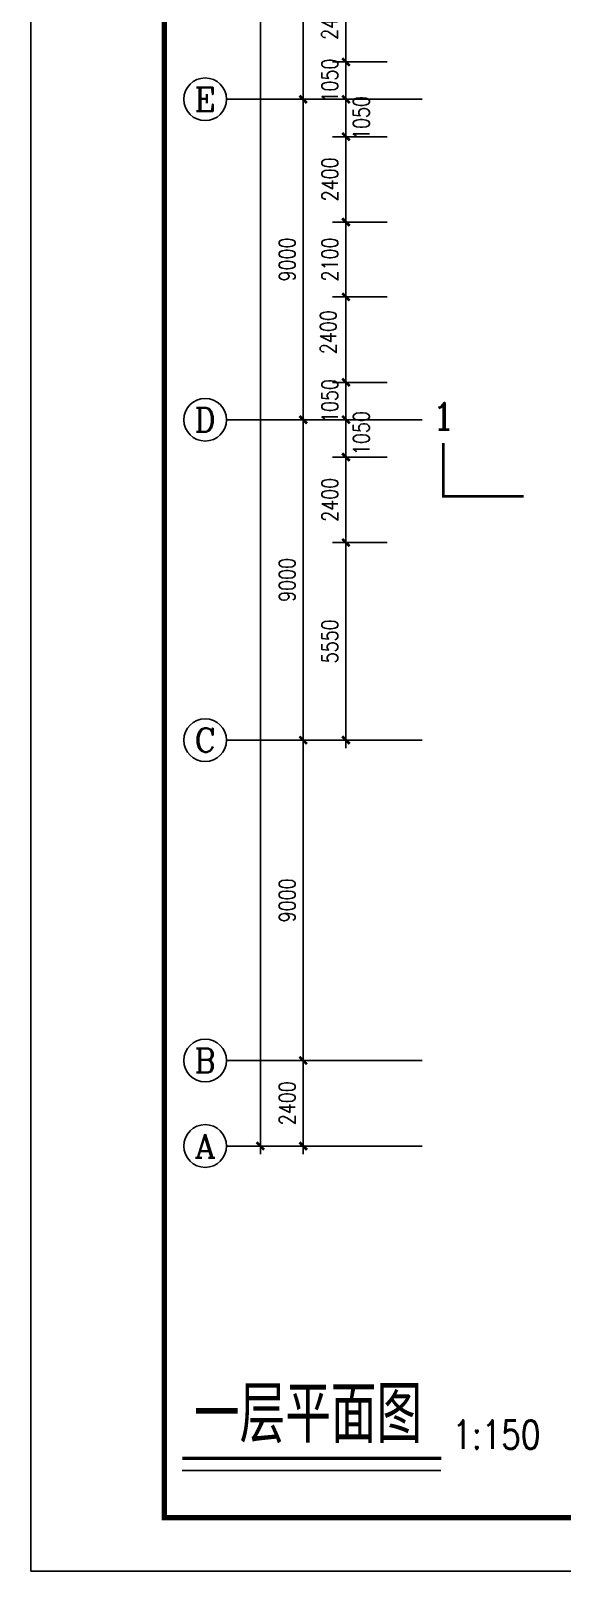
# Model space of a CAD drawing. Extents: x -55219 to 470149, y 494712 to 780039.
# Drawn here: x -55219 to -40312, y 593781 to 637048 of the extents above; entities that cross this region are included whole.
import ezdxf
from ezdxf.enums import TextEntityAlignment as Align

# ---------------------------------------------------------------- set-up
doc = ezdxf.new("R2010")
doc.units = 0
doc.header["$LTSCALE"] = 1500
doc.header["$MEASUREMENT"] = 0
doc.layers.get('0').update_dxf_attribs({"linetype": 'CONTINUOUS'})
doc.layers.get('DEFPOINTS').update_dxf_attribs({"linetype": 'CONTINUOUS'})
for name, color, linetype in [('AXIS', 3, 'CONTINUOUS'), ('AXIS_TEXT', 7, 'CONTINUOUS'), ('LVTRY', 6, 'CONTINUOUS'), ('PUB_DIM', 3, 'CONTINUOUS'), ('PUB_TITLE', 4, 'CONTINUOUS')]:
    doc.layers.add(name, color=color, linetype=linetype)
doc.styles.add('_HZTXT', font='txt.shx', dxfattribs={"width": 0.8, "bigfont": 'hztxt.shx'})
doc.styles.add('COMP', font='complex', dxfattribs={"bigfont": 'hztxt'})
doc.styles.add('COMPLEX', font='COMPLEX')
doc.styles.add('DIM_FONT', font='SIMPLEX.shx', dxfattribs={"width": 0.8})
doc.dimstyles.new('AXIS150', dxfattribs={"dimscale": 1.5, "dimtxt": 300, "dimasz": 1, "dimexe": 250, "dimexo": 300, "dimgap": 150, "dimtad": 1, "dimdec": 0, "dimzin": 0, "dimdsep": 46, "dimtxsty": 'DIM_FONT', "dimblk": '_DIMX', "dimcen": 0.09, "dimse1": 1, "dimse2": 1, "dimclrt": 7, "dimadec": 0, "dimazin": 0, "dimtfac": 1, "dimtdec": 0, "dimtix": 1, "dimtmove": 2, "dimatfit": 3, "dimldrblk": '_DIMX', "dimfxl": 1, "dimtolj": 1, "dimtzin": 0, "dimarcsym": 0})
doc.dimstyles.new('DIMA150', dxfattribs={"dimscale": 1.5, "dimtxt": 300, "dimasz": 1, "dimexe": 250, "dimexo": 300, "dimgap": 150, "dimtad": 1, "dimdec": 0, "dimzin": 0, "dimdsep": 46, "dimtxsty": 'DIM_FONT', "dimblk": '_DIMX', "dimcen": 0.09, "dimse1": 1, "dimclrt": 7, "dimadec": 0, "dimazin": 0, "dimtfac": 1, "dimtdec": 0, "dimtix": 1, "dimtmove": 2, "dimatfit": 3, "dimldrblk": '_DIMX', "dimfxl": 1, "dimtolj": 1, "dimtzin": 0, "dimarcsym": 0})
doc.dimstyles.new('DIMB150', dxfattribs={"dimscale": 1.5, "dimtxt": 300, "dimasz": 1, "dimexe": 250, "dimexo": 300, "dimgap": 150, "dimtad": 1, "dimdec": 0, "dimzin": 0, "dimdsep": 46, "dimtxsty": 'DIM_FONT', "dimblk": '_DIMX', "dimcen": 0.09, "dimse2": 1, "dimclrt": 7, "dimadec": 0, "dimazin": 0, "dimtfac": 1, "dimtdec": 0, "dimtix": 1, "dimtmove": 2, "dimatfit": 3, "dimldrblk": '_DIMX', "dimfxl": 1, "dimtolj": 1, "dimtzin": 0, "dimarcsym": 0})
doc.dimstyles.new('DIMN150', dxfattribs={"dimscale": 1.5, "dimtxt": 300, "dimasz": 1, "dimexe": 250, "dimexo": 300, "dimgap": 150, "dimtad": 1, "dimdec": 0, "dimzin": 0, "dimdsep": 46, "dimtxsty": 'DIM_FONT', "dimblk": '_DIMX', "dimcen": 0.09, "dimclrt": 7, "dimadec": 0, "dimazin": 0, "dimtfac": 1, "dimtdec": 0, "dimtix": 1, "dimtmove": 2, "dimatfit": 3, "dimldrblk": '_DIMX', "dimfxl": 1, "dimtolj": 1, "dimtzin": 0, "dimarcsym": 0})

# ---------------------------------------------------------------- blocks, each defined once
blk = doc.blocks.new('_AXISO')
blk.add_circle((0, 0), 0.5)
at = {"layer": 'AXIS_TEXT', "style": 'COMPLEX', "width": 1.041667}
blk.add_attdef('A', text='', height=0.56, dxfattribs=at).set_placement((-0.25, -0.28), (0.25, -0.28), align=Align.FIT)
blk = doc.blocks.new('_DIMX')
blk.add_line((-150, 0), (150, 0))
at = {"const_width": 50}
blk.add_lwpolyline([(-70, -70), (70, 70)], dxfattribs=at)
blk = doc.blocks.new('*D46')
at = {"color": 0, "linetype": 'ByBlock'}
blk.add_line((-47578, 617122), (-47578, 608125), dxfattribs=at)
at = {"layer": 'DEFPOINTS', "color": 0, "linetype": 'ByBlock'}
for p in [(-43443, 617124), (-47578, 608124), (-43443, 608124)]:
    blk.add_point(p, dxfattribs=at)
at = {"color": 0, "linetype": 'ByBlock', "xscale": 1.5, "yscale": 1.5, "zscale": 1.5}
for p, rotation in [((-47578, 617124), 90), ((-47578, 608124), 270)]:
    blk.add_blockref('_DIMX', p, dxfattribs=dict(at, rotation=rotation))
at = {"color": 7, "linetype": 'ByBlock', "insert": (-48028, 612624), "char_height": 450, "attachment_point": 5, "rotation": 90, "style": 'DIM_FONT'}
blk.add_mtext('\\A1;9000', dxfattribs=at)
blk = doc.blocks.new('*D47')
at = {"color": 0, "linetype": 'ByBlock'}
blk.add_line((-47578, 608122), (-47578, 605725), dxfattribs=at)
at = {"layer": 'DEFPOINTS', "color": 0, "linetype": 'ByBlock'}
for p in [(-43443, 608124), (-47578, 605724), (-43443, 605724)]:
    blk.add_point(p, dxfattribs=at)
at = {"color": 0, "linetype": 'ByBlock', "xscale": 1.5, "yscale": 1.5, "zscale": 1.5}
for p, rotation in [((-47578, 608124), 90), ((-47578, 605724), 270)]:
    blk.add_blockref('_DIMX', p, dxfattribs=dict(at, rotation=rotation))
at = {"color": 7, "linetype": 'ByBlock', "insert": (-48028, 606924), "char_height": 450, "attachment_point": 5, "rotation": 90, "style": 'DIM_FONT'}
blk.add_mtext('\\A1;2400', dxfattribs=at)
blk = doc.blocks.new('*D48')
at = {"color": 0, "linetype": 'ByBlock'}
for p, q in [((-45224, 671474), (-49153, 671474)), ((-48778, 671472), (-48778, 605725)), ((-45224, 605724), (-49153, 605724))]:
    blk.add_line(p, q, dxfattribs=at)
at = {"layer": 'DEFPOINTS', "color": 0, "linetype": 'ByBlock'}
for p in [(-44774, 671474), (-48778, 605724), (-44774, 605724)]:
    blk.add_point(p, dxfattribs=at)
at = {"color": 0, "linetype": 'ByBlock', "xscale": 1.5, "yscale": 1.5, "zscale": 1.5}
for p, rotation in [((-48778, 671474), 90), ((-48778, 605724), 270)]:
    blk.add_blockref('_DIMX', p, dxfattribs=dict(at, rotation=rotation))
at = {"color": 7, "linetype": 'ByBlock', "insert": (-49228, 638599), "char_height": 450, "attachment_point": 5, "rotation": 90, "style": 'DIM_FONT'}
blk.add_mtext('\\A1;65750', dxfattribs=at)
blk = doc.blocks.new('*D49')
at = {"color": 0, "linetype": 'ByBlock'}
blk.add_line((-47578, 626122), (-47578, 617125), dxfattribs=at)
at = {"layer": 'DEFPOINTS', "color": 0, "linetype": 'ByBlock'}
for p in [(-43443, 626124), (-47578, 617124), (-43443, 617124)]:
    blk.add_point(p, dxfattribs=at)
at = {"color": 0, "linetype": 'ByBlock', "xscale": 1.5, "yscale": 1.5, "zscale": 1.5}
for p, rotation in [((-47578, 626124), 90), ((-47578, 617124), 270)]:
    blk.add_blockref('_DIMX', p, dxfattribs=dict(at, rotation=rotation))
at = {"color": 7, "linetype": 'ByBlock', "insert": (-48028, 621624), "char_height": 450, "attachment_point": 5, "rotation": 90, "style": 'DIM_FONT'}
blk.add_mtext('\\A1;9000', dxfattribs=at)
blk = doc.blocks.new('*D50')
at = {"color": 0, "linetype": 'ByBlock'}
blk.add_line((-47578, 635122), (-47578, 626125), dxfattribs=at)
at = {"layer": 'DEFPOINTS', "color": 0, "linetype": 'ByBlock'}
for p in [(-43443, 635124), (-47578, 626124), (-43443, 626124)]:
    blk.add_point(p, dxfattribs=at)
at = {"color": 0, "linetype": 'ByBlock', "xscale": 1.5, "yscale": 1.5, "zscale": 1.5}
for p, rotation in [((-47578, 635124), 90), ((-47578, 626124), 270)]:
    blk.add_blockref('_DIMX', p, dxfattribs=dict(at, rotation=rotation))
at = {"color": 7, "linetype": 'ByBlock', "insert": (-48028, 630624), "char_height": 450, "attachment_point": 5, "rotation": 90, "style": 'DIM_FONT'}
blk.add_mtext('\\A1;9000', dxfattribs=at)
blk = doc.blocks.new('*D51')
at = {"color": 0, "linetype": 'ByBlock'}
blk.add_line((-47578, 644122), (-47578, 635125), dxfattribs=at)
at = {"layer": 'DEFPOINTS', "color": 0, "linetype": 'ByBlock'}
for p in [(-43443, 644124), (-47578, 635124), (-43443, 635124)]:
    blk.add_point(p, dxfattribs=at)
at = {"color": 0, "linetype": 'ByBlock', "xscale": 1.5, "yscale": 1.5, "zscale": 1.5}
for p, rotation in [((-47578, 644124), 90), ((-47578, 635124), 270)]:
    blk.add_blockref('_DIMX', p, dxfattribs=dict(at, rotation=rotation))
at = {"color": 7, "linetype": 'ByBlock', "insert": (-48028, 639624), "char_height": 450, "attachment_point": 5, "rotation": 90, "style": 'DIM_FONT'}
blk.add_mtext('\\A1;9000', dxfattribs=at)
blk = doc.blocks.new('_SECTION')
at = {"const_width": 0.1}
blk.add_lwpolyline([(2, 0), (0, 0), (0, 3)], dxfattribs=at)
at = {"style": 'COMP'}
blk.add_attdef('A', text='', height=1, dxfattribs=at).set_placement((3, 0), align=Align.MIDDLE)
blk = doc.blocks.new('*D646')
at = {"color": 0, "linetype": 'ByBlock'}
for p, q in [((-45224, 622674), (-46753, 622674)), ((-46378, 617125), (-46378, 622672))]:
    blk.add_line(p, q, dxfattribs=at)
at = {"layer": 'DEFPOINTS', "color": 0, "linetype": 'ByBlock'}
for p in [(-46378, 622674), (-44774, 622674), (-44774, 617124)]:
    blk.add_point(p, dxfattribs=at)
at = {"color": 0, "linetype": 'ByBlock', "xscale": 1.5, "yscale": 1.5, "zscale": 1.5}
for p, rotation in [((-46378, 622674), 90), ((-46378, 617124), 270)]:
    blk.add_blockref('_DIMX', p, dxfattribs=dict(at, rotation=rotation))
at = {"color": 7, "linetype": 'ByBlock', "insert": (-46828, 619899), "char_height": 450, "attachment_point": 5, "rotation": 90, "style": 'DIM_FONT'}
blk.add_mtext('\\A1;5550', dxfattribs=at)
blk = doc.blocks.new('*D647')
at = {"color": 0, "linetype": 'ByBlock'}
for p, q in [((-45224, 625074), (-46753, 625074)), ((-46378, 622675), (-46378, 625072)), ((-45224, 622674), (-46753, 622674))]:
    blk.add_line(p, q, dxfattribs=at)
at = {"layer": 'DEFPOINTS', "color": 0, "linetype": 'ByBlock'}
for p in [(-46378, 625074), (-44774, 625074), (-44774, 622674)]:
    blk.add_point(p, dxfattribs=at)
at = {"color": 0, "linetype": 'ByBlock', "xscale": 1.5, "yscale": 1.5, "zscale": 1.5}
for p, rotation in [((-46378, 625074), 90), ((-46378, 622674), 270)]:
    blk.add_blockref('_DIMX', p, dxfattribs=dict(at, rotation=rotation))
at = {"color": 7, "linetype": 'ByBlock', "insert": (-46828, 623874), "char_height": 450, "attachment_point": 5, "rotation": 90, "style": 'DIM_FONT'}
blk.add_mtext('\\A1;2400', dxfattribs=at)
blk = doc.blocks.new('*D648')
at = {"color": 0, "linetype": 'ByBlock'}
for p, q in [((-46378, 625075), (-46378, 626122)), ((-45224, 625074), (-46753, 625074))]:
    blk.add_line(p, q, dxfattribs=at)
at = {"layer": 'DEFPOINTS', "color": 0, "linetype": 'ByBlock'}
for p in [(-46378, 626124), (-44774, 626124), (-44774, 625074)]:
    blk.add_point(p, dxfattribs=at)
at = {"color": 0, "linetype": 'ByBlock', "xscale": 1.5, "yscale": 1.5, "zscale": 1.5}
for p, rotation in [((-46378, 626124), 90), ((-46378, 625074), 270)]:
    blk.add_blockref('_DIMX', p, dxfattribs=dict(at, rotation=rotation))
at = {"color": 7, "linetype": 'ByBlock', "insert": (-45946, 625749), "char_height": 450, "attachment_point": 5, "rotation": 90, "style": 'DIM_FONT'}
blk.add_mtext('\\A1;1050', dxfattribs=at)
blk = doc.blocks.new('*D649')
at = {"color": 0, "linetype": 'ByBlock'}
for p, q in [((-45224, 627174), (-46753, 627174)), ((-46378, 627175), (-46378, 627177)), ((-46378, 626124), (-46378, 627174)), ((-46378, 626122), (-46378, 626121))]:
    blk.add_line(p, q, dxfattribs=at)
at = {"layer": 'DEFPOINTS', "color": 0, "linetype": 'ByBlock'}
for p in [(-46378, 627174), (-44774, 627174), (-44774, 626124)]:
    blk.add_point(p, dxfattribs=at)
at = {"color": 0, "linetype": 'ByBlock', "xscale": 1.5, "yscale": 1.5, "zscale": 1.5}
for p, rotation in [((-46378, 627174), 270), ((-46378, 626124), 90)]:
    blk.add_blockref('_DIMX', p, dxfattribs=dict(at, rotation=rotation))
at = {"color": 7, "linetype": 'ByBlock', "insert": (-46828, 626649), "char_height": 450, "attachment_point": 5, "rotation": 90, "style": 'DIM_FONT'}
blk.add_mtext('\\A1;1050', dxfattribs=at)
blk = doc.blocks.new('*D650')
at = {"color": 0, "linetype": 'ByBlock'}
for p, q in [((-45224, 629574), (-46753, 629574)), ((-46378, 627175), (-46378, 629572)), ((-45224, 627174), (-46753, 627174))]:
    blk.add_line(p, q, dxfattribs=at)
at = {"layer": 'DEFPOINTS', "color": 0, "linetype": 'ByBlock'}
for p in [(-46378, 629574), (-44774, 629574), (-44774, 627174)]:
    blk.add_point(p, dxfattribs=at)
at = {"color": 0, "linetype": 'ByBlock', "xscale": 1.5, "yscale": 1.5, "zscale": 1.5}
for p, rotation in [((-46378, 629574), 90), ((-46378, 627174), 270)]:
    blk.add_blockref('_DIMX', p, dxfattribs=dict(at, rotation=rotation))
at = {"color": 7, "linetype": 'ByBlock', "insert": (-46873, 628583), "char_height": 450, "attachment_point": 5, "rotation": 90, "style": 'DIM_FONT'}
blk.add_mtext('\\A1;2400', dxfattribs=at)
blk = doc.blocks.new('*D651')
at = {"color": 0, "linetype": 'ByBlock'}
for p, q in [((-45224, 631674), (-46753, 631674)), ((-46378, 629575), (-46378, 631672)), ((-45224, 629574), (-46753, 629574))]:
    blk.add_line(p, q, dxfattribs=at)
at = {"layer": 'DEFPOINTS', "color": 0, "linetype": 'ByBlock'}
for p in [(-46378, 631674), (-44774, 631674), (-44774, 629574)]:
    blk.add_point(p, dxfattribs=at)
at = {"color": 0, "linetype": 'ByBlock', "xscale": 1.5, "yscale": 1.5, "zscale": 1.5}
for p, rotation in [((-46378, 631674), 90), ((-46378, 629574), 270)]:
    blk.add_blockref('_DIMX', p, dxfattribs=dict(at, rotation=rotation))
at = {"color": 7, "linetype": 'ByBlock', "insert": (-46828, 630624), "char_height": 450, "attachment_point": 5, "rotation": 90, "style": 'DIM_FONT'}
blk.add_mtext('\\A1;2100', dxfattribs=at)
blk = doc.blocks.new('*D652')
at = {"color": 0, "linetype": 'ByBlock'}
for p, q in [((-45224, 634074), (-46753, 634074)), ((-46378, 631675), (-46378, 634072)), ((-45224, 631674), (-46753, 631674))]:
    blk.add_line(p, q, dxfattribs=at)
at = {"layer": 'DEFPOINTS', "color": 0, "linetype": 'ByBlock'}
for p in [(-46378, 634074), (-44774, 634074), (-44774, 631674)]:
    blk.add_point(p, dxfattribs=at)
at = {"color": 0, "linetype": 'ByBlock', "xscale": 1.5, "yscale": 1.5, "zscale": 1.5}
for p, rotation in [((-46378, 634074), 90), ((-46378, 631674), 270)]:
    blk.add_blockref('_DIMX', p, dxfattribs=dict(at, rotation=rotation))
at = {"color": 7, "linetype": 'ByBlock', "insert": (-46828, 632874), "char_height": 450, "attachment_point": 5, "rotation": 90, "style": 'DIM_FONT'}
blk.add_mtext('\\A1;2400', dxfattribs=at)
blk = doc.blocks.new('*D653')
at = {"color": 0, "linetype": 'ByBlock'}
for p, q in [((-46378, 634075), (-46378, 635122)), ((-45224, 634074), (-46753, 634074))]:
    blk.add_line(p, q, dxfattribs=at)
at = {"layer": 'DEFPOINTS', "color": 0, "linetype": 'ByBlock'}
for p in [(-46378, 635124), (-44774, 635124), (-44774, 634074)]:
    blk.add_point(p, dxfattribs=at)
at = {"color": 0, "linetype": 'ByBlock', "xscale": 1.5, "yscale": 1.5, "zscale": 1.5}
for p, rotation in [((-46378, 635124), 90), ((-46378, 634074), 270)]:
    blk.add_blockref('_DIMX', p, dxfattribs=dict(at, rotation=rotation))
at = {"color": 7, "linetype": 'ByBlock', "insert": (-45946, 634599), "char_height": 450, "attachment_point": 5, "rotation": 90, "style": 'DIM_FONT'}
blk.add_mtext('\\A1;1050', dxfattribs=at)
blk = doc.blocks.new('*D654')
at = {"color": 0, "linetype": 'ByBlock'}
for p, q in [((-45224, 636174), (-46753, 636174)), ((-46378, 636175), (-46378, 636177)), ((-46378, 635124), (-46378, 636174)), ((-46378, 635122), (-46378, 635121))]:
    blk.add_line(p, q, dxfattribs=at)
at = {"layer": 'DEFPOINTS', "color": 0, "linetype": 'ByBlock'}
for p in [(-46378, 636174), (-44774, 636174), (-44774, 635124)]:
    blk.add_point(p, dxfattribs=at)
at = {"color": 0, "linetype": 'ByBlock', "xscale": 1.5, "yscale": 1.5, "zscale": 1.5}
for p, rotation in [((-46378, 636174), 270), ((-46378, 635124), 90)]:
    blk.add_blockref('_DIMX', p, dxfattribs=dict(at, rotation=rotation))
at = {"color": 7, "linetype": 'ByBlock', "insert": (-46828, 635649), "char_height": 450, "attachment_point": 5, "rotation": 90, "style": 'DIM_FONT'}
blk.add_mtext('\\A1;1050', dxfattribs=at)
blk = doc.blocks.new('*D655')
at = {"color": 0, "linetype": 'ByBlock'}
for p, q in [((-45224, 638574), (-46753, 638574)), ((-46378, 636175), (-46378, 638572)), ((-45224, 636174), (-46753, 636174))]:
    blk.add_line(p, q, dxfattribs=at)
at = {"layer": 'DEFPOINTS', "color": 0, "linetype": 'ByBlock'}
for p in [(-46378, 638574), (-44774, 638574), (-44774, 636174)]:
    blk.add_point(p, dxfattribs=at)
at = {"color": 0, "linetype": 'ByBlock', "xscale": 1.5, "yscale": 1.5, "zscale": 1.5}
for p, rotation in [((-46378, 638574), 90), ((-46378, 636174), 270)]:
    blk.add_blockref('_DIMX', p, dxfattribs=dict(at, rotation=rotation))
at = {"color": 7, "linetype": 'ByBlock', "insert": (-46837, 637412), "char_height": 450, "attachment_point": 5, "rotation": 90, "style": 'DIM_FONT'}
blk.add_mtext('\\A1;2400', dxfattribs=at)

msp = doc.modelspace()

# ---------------------------------------------------------------- linework, layer by layer
at = {"layer": 'AXIS'}
for p, q in [((-49727.8, 635124), (-44242.7, 635124)), ((-49727.8, 626124), (-44242.7, 626124)), ((-49727.8, 617124), (-44242.7, 617124)), ((-49727.8, 608124), (-44242.7, 608124)), ((-49727.8, 605724), (-44242.7, 605724))]:
    msp.add_line(p, q, dxfattribs=at)
at = {"layer": 'LVTRY'}
msp.add_line((-50971.8, 596610.9), (-43714.2, 596610.9), dxfattribs=at)
at = {"layer": 'LVTRY', "const_width": 100}
msp.add_lwpolyline([(-50964.5, 596950.1), (-43705, 596950.1)], dxfattribs=at)
at = {"layer": 'PUB_TITLE'}
msp.add_lwpolyline([(-55219.4, 593781.4), (-55219.4, 682881.4), (70930.6, 682881.4), (70930.6, 593781.4)], close=True, dxfattribs=at)
at = {"layer": 'PUB_TITLE', "const_width": 150}
msp.add_lwpolyline([(-51469.4, 595281.4), (69430.6, 595281.4), (69430.6, 681381.4), (-51469.4, 681381.4)], close=True, dxfattribs=at)

# ---------------------------------------------------------------- block references
at = {"layer": 'AXIS'}
ref = msp.add_blockref('_AXISO', (-50327.8, 635124), dxfattribs=dict(at, xscale=1200, yscale=1200, zscale=1200))
ref.add_attrib('A', 'E', dxfattribs={"layer": 'AXIS_TEXT', "height": 672, "style": 'COMPLEX', "width": 1.171875}).set_placement((-50627.8, 634788), (-50027.8, 634788), align=Align.FIT)
ref = msp.add_blockref('_AXISO', (-50327.8, 626124), dxfattribs=dict(at, xscale=1200, yscale=1200, zscale=1200))
ref.add_attrib('A', 'D', dxfattribs={"layer": 'AXIS_TEXT', "height": 672, "style": 'COMPLEX', "width": 1.102941}).set_placement((-50627.8, 625788), (-50027.8, 625788), align=Align.FIT)
ref = msp.add_blockref('_AXISO', (-50327.8, 617124), dxfattribs=dict(at, xscale=1200, yscale=1200, zscale=1200))
ref.add_attrib('A', 'C', dxfattribs={"layer": 'AXIS_TEXT', "height": 672, "style": 'COMPLEX', "width": 1.25}).set_placement((-50627.8, 616788), (-50027.8, 616788), align=Align.FIT)
ref = msp.add_blockref('_AXISO', (-50327.8, 608124), dxfattribs=dict(at, xscale=1200, yscale=1200, zscale=1200))
ref.add_attrib('A', 'B', dxfattribs={"layer": 'AXIS_TEXT', "height": 672, "rotation": 360, "style": 'COMPLEX', "width": 1.102941}).set_placement((-50627.8, 607788), (-50027.8, 607788), align=Align.FIT)
at = {"layer": 'AXIS', "xscale": 1200, "yscale": 1200, "zscale": 1200}
msp.add_blockref('_AXISO', (-50327.8, 605724), dxfattribs=at).add_auto_attribs({'A': 'A'})
at = {"layer": 'PUB_DIM'}
ref = msp.add_blockref('_SECTION', (-43643.5, 623972.5), dxfattribs=dict(at, xscale=-750, yscale=750, zscale=750, rotation=270))
ref.add_attrib('A', '1', dxfattribs={"layer": '0', "height": 750, "style": 'COMP'}).set_placement((-43643.5, 626222.5), align=Align.MIDDLE)

# ---------------------------------------------------------------- texts
at = {"layer": 'LVTRY', "style": '_HZTXT', "width": 0.8}
msp.add_text('一层平面图', height=1600, dxfattribs=at).set_placement((-50642.3, 597386))
at = {"layer": 'LVTRY', "color": 7, "insert": (-43391.9, 598015.9), "char_height": 800, "width": 6951, "attachment_point": 1, "style": 'DIM_FONT'}
msp.add_mtext('1:150', dxfattribs=at)

# ---------------------------------------------------------------- dimensions: what is measured, and where the dimension line sits
at = {"layer": 'AXIS'}
for base, p1, p2, picture, middle in [((-47577.8, 635124), (-43442.7, 644124), (-43442.7, 635124), '*D51', (-48027.8, 639624)), ((-47577.8, 626124), (-43442.7, 635124), (-43442.7, 626124), '*D50', (-48027.8, 630624)), ((-47577.8, 617124), (-43442.7, 626124), (-43442.7, 617124), '*D49', (-48027.8, 621624)), ((-47577.8, 608124), (-43442.7, 617124), (-43442.7, 608124), '*D46', (-48027.8, 612624)), ((-47577.8, 605724), (-43442.7, 608124), (-43442.7, 605724), '*D47', (-48027.8, 606924))]:
    dim = msp.add_linear_dim(base=base, p1=p1, p2=p2, angle=90, dimstyle='AXIS150', dxfattribs=at)
    dim.commit()
    dim.dimension.update_dxf_attribs({"geometry": picture, "text_midpoint": middle})
at = {"layer": 'PUB_DIM'}
for p1, p2, distance, dimstyle, picture, middle in [((-44774.2, 671474), (-44774.2, 605724), -4003.5, 'DIMN150', '*D48', (-49227.8, 638599)), ((-44774.2, 635124), (-44774.2, 636174), 1603.5, 'DIMA150', '*D654', (-46827.8, 635649)), ((-44774.2, 631674), (-44774.2, 634074), 1603.5, 'DIMN150', '*D652', (-46827.8, 632874)), ((-44774.2, 629574), (-44774.2, 631674), 1603.5, 'DIMN150', '*D651', (-46827.8, 630624)), ((-44774.2, 626124), (-44774.2, 627174), 1603.5, 'DIMA150', '*D649', (-46827.8, 626649)), ((-44774.2, 622674), (-44774.2, 625074), 1603.5, 'DIMN150', '*D647', (-46827.8, 623874)), ((-44774.2, 617124), (-44774.2, 622674), 1603.5, 'DIMA150', '*D646', (-46827.8, 619899))]:
    dim = msp.add_aligned_dim(p1=p1, p2=p2, distance=distance, dimstyle=dimstyle, dxfattribs=at)
    dim.commit()
    dim.dimension.update_dxf_attribs({"geometry": picture, "text_midpoint": middle})
for base, p1, p2, dimstyle, picture, middle in [((-46377.8, 638574), (-44774.2, 636174), (-44774.2, 638574), 'DIMN150', '*D655', (-46837.1, 637411.9)), ((-46377.8, 635124), (-44774.2, 634074), (-44774.2, 635124), 'DIMB150', '*D653', (-45945.8, 634599)), ((-46377.8, 629574), (-44774.2, 627174), (-44774.2, 629574), 'DIMN150', '*D650', (-46872.7, 628583.1)), ((-46377.8, 626124), (-44774.2, 625074), (-44774.2, 626124), 'DIMB150', '*D648', (-45945.8, 625749))]:
    dim = msp.add_linear_dim(base=base, p1=p1, p2=p2, angle=90, dimstyle=dimstyle, dxfattribs=at)
    dim.commit()
    dim.dimension.update_dxf_attribs({"geometry": picture, "text_midpoint": middle, "dimtype": 161})

doc.saveas('drawing.dxf')
